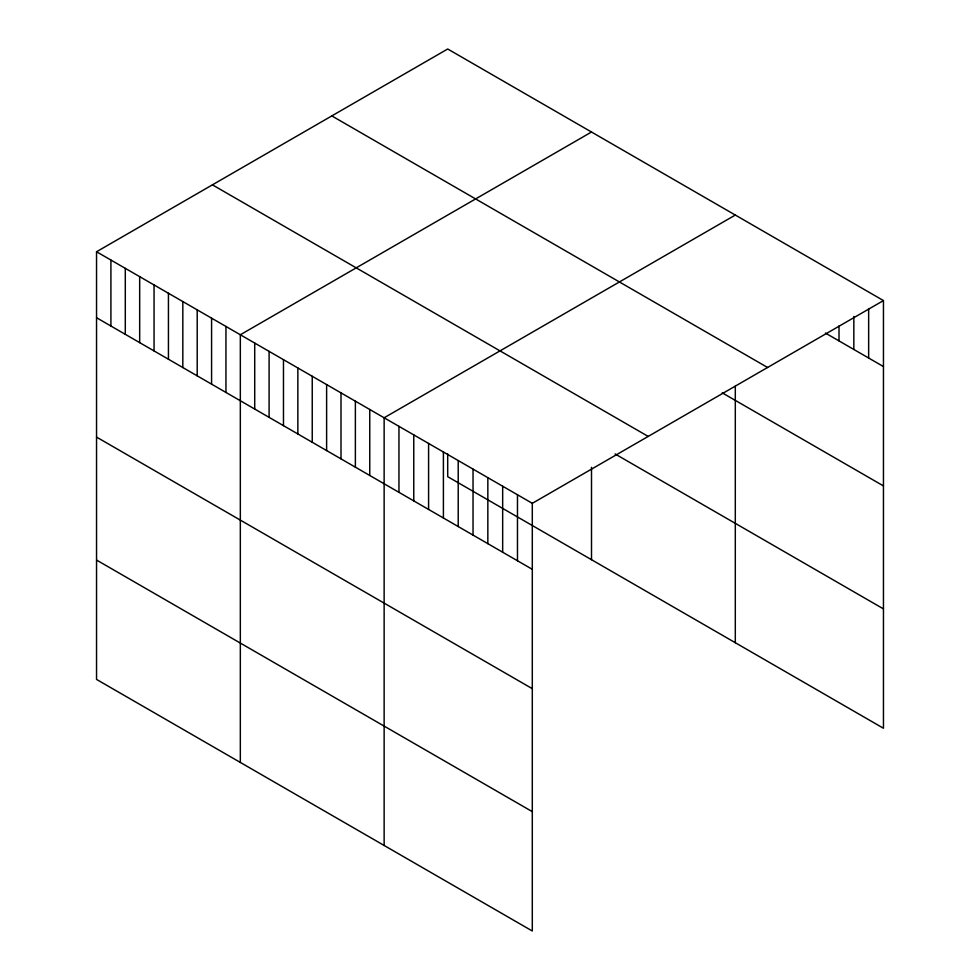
<?xml version="1.0" encoding="UTF-8"?>
<svg xmlns="http://www.w3.org/2000/svg" width="980" height="980" viewBox="0 0 980 980"><rect width="100%" height="100%" fill="white"/><g stroke="black" fill="none" stroke-linecap="round" stroke-linejoin="round"><path stroke-width="1.47" d="M96.542 251.75L532.299 503.328L532.299 931L96.542 679.422L96.542 251.75L447.701 49L883.458 300.578L883.458 728.25L447.701 476.672L447.701 453.936M591.504 132.018L240.333 334.768L240.333 762.44M735.306 215.049L384.136 417.786L384.136 845.458M532.299 503.328L883.458 300.578M825.43 333.065L883.458 366.569M331.816 115.91L767.573 367.488M722.236 392.845L883.458 485.921M212.427 184.84L648.184 436.418M615.036 453.924L883.458 608.899M96.542 317.728L532.299 569.319M96.542 437.092L532.299 688.67M96.542 560.058L532.299 811.648M868.648 308.529L868.648 358.019M853.837 316.466L853.837 349.456M839.015 325.911L839.015 340.905M735.306 386.181L735.306 642.721M591.504 467.338L591.504 559.69M517.477 494.778L517.477 560.756M502.666 486.215L502.666 552.206M487.844 477.664L487.844 543.655M473.034 469.114L473.034 535.105M458.211 460.563L458.211 526.542M443.401 452.001L443.401 517.991M428.591 443.45L428.591 509.441M413.768 434.899L413.768 500.878M398.958 426.349L398.958 492.327M369.754 409.493L369.754 475.471M355.373 401.188L355.373 467.166M341.003 392.882L341.003 458.873M326.622 384.577L326.622 450.567M312.24 376.283L312.24 442.262M297.859 367.978L297.859 433.956M283.477 359.672L283.477 425.663M269.096 351.367L269.096 417.358M254.714 343.074L254.714 409.052M225.951 326.463L225.951 392.453M211.582 318.157L211.582 384.148M197.201 309.864L197.201 375.842M182.819 301.558L182.819 367.549M168.438 293.253L168.438 359.244M154.056 284.96L154.056 350.938M139.674 276.654L139.674 342.632M125.293 268.349L125.293 334.339M110.912 260.043L110.912 326.034"/></g></svg>
